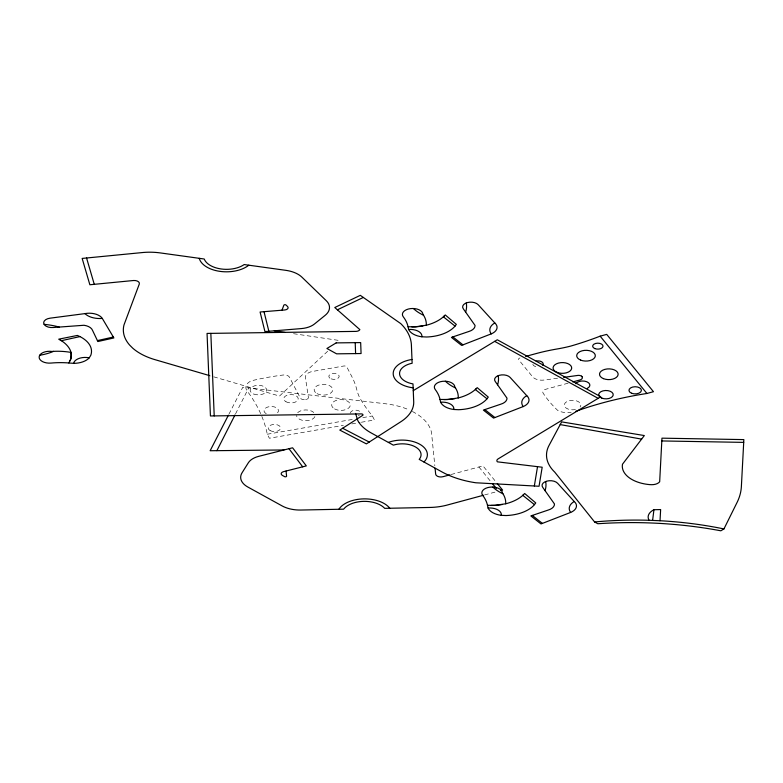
<?xml version="1.0" encoding="UTF-8"?>
<svg xmlns="http://www.w3.org/2000/svg" width="783" height="783" viewBox="0 0 783 783"><rect width="100%" height="100%" fill="white"/><g stroke="black" fill="none" stroke-linecap="round" stroke-linejoin="round"><path stroke-width="0.59" stroke-dasharray="3.92 2.94" d="M235.546 413.874L248.72 387.898M228.959 414.129L242.799 387.213L385.618 403.783A57.619 33.268 0 0 1 409.568 410.106M327.646 351.273L279.492 396.061L210.813 375.977M361.325 422.252L374.46 419.972L372.365 415.969A270.761 156.326 0 0 1 359.661 397.647A111.421 64.323 0 0 1 356.735 389.494A149.925 86.561 0 0 0 351.821 376.574L346.82 366.982A2.496 1.439 0 0 0 343.708 366.013L312.73 371.406A10.316 5.961 0 0 0 305.419 377.621L308.404 397.598A3.768 2.173 0 0 1 306.721 399.35L305.634 399.633A4.404 2.545 0 0 1 300.241 397.911L289.397 377.112A5.285 3.054 0 0 0 283.221 375.008L281.733 375.194A178.524 103.072 0 0 0 251.245 380.841A14.848 8.574 0 0 0 247.076 390.874A264.116 152.489 0 0 1 267.287 434.232L269.381 438.235L343.414 425.365M306.721 399.35L305.634 399.633M568.096 383.19L545.8 389.259A5.285 3.054 0 0 0 543.099 393.095L543.637 393.918A178.524 103.072 0 0 0 557.799 410.498A14.848 8.574 0 0 0 571.199 412.465M451.086 474.508L482.984 465.895L496.549 482.641M484.56 494.954L495.042 492.115M267.287 434.232L353.26 419.287M362.813 417.623L372.365 415.969M351.773 423.916L360.131 422.458M557.584 378.209L544.302 380.039A10.316 5.961 0 0 1 532.577 376.78L518.796 359.877A2.496 1.439 0 0 1 519.99 357.958M293.508 333.685L339.235 340.488M412.357 411.437L416.673 413.874A57.619 33.268 0 0 1 431.511 432.578L434.839 465.865M478.932 466.991L491.744 482.798M575.476 409.538A8.28 4.786 0 0 1 564.328 405.525A8.28 4.786 0 0 1 573.939 400.348A8.28 4.786 0 0 1 580.115 407.043M535.797 366.61A5.178 2.985 0 0 1 532.812 364.173M266.249 413.708A7.243 4.179 0 0 1 266.014 407.796A7.243 4.179 0 0 1 276.252 407.659A7.243 4.179 0 0 1 276.497 413.571M314.903 416.585A9.318 5.383 0 0 1 304.851 420.667A9.318 5.383 0 0 1 296.532 415.44M297.667 412.739A9.318 5.383 0 0 1 313.807 412.514M359.328 415.244A5.178 2.985 0 0 1 358.281 415.734M350.412 413.248A5.178 2.985 0 0 1 354.787 410.223A5.178 2.985 0 0 1 360.552 412.338M270.135 430.601A6.215 3.582 0 0 0 280.451 428.849A6.215 3.582 0 0 0 272.67 424.562A6.215 3.582 0 0 0 270.135 430.601M317.017 393.614A9.318 5.383 0 0 0 332.501 390.991A9.318 5.383 0 0 0 320.824 384.561A9.318 5.383 0 0 0 317.017 393.614M334.556 408.902A9.318 5.383 0 0 0 350.04 406.279A9.318 5.383 0 0 0 338.364 399.849A9.318 5.383 0 0 0 334.556 408.902M285.981 401.767A7.243 4.179 0 0 0 298.029 399.731A7.243 4.179 0 0 0 288.947 394.73A7.243 4.179 0 0 0 285.981 401.767M253.888 394.094A8.28 4.786 0 0 0 266.66 390.326A8.28 4.786 0 0 0 254.622 385.823A8.28 4.786 0 0 0 253.888 394.094M331.18 378.874A5.178 2.985 0 0 0 339.176 376.535A5.178 2.985 0 0 0 331.669 373.706A5.178 2.985 0 0 0 331.18 378.874"/><path stroke-width="1.17" d="M723.932 528.936A261.591 151.031 0 0 0 660.02 520.734L660.637 509.567L653.942 509.723A16.766 9.68 0 0 0 649.107 520.284A261.591 151.031 0 0 0 594.591 521.958L554.726 472.1A56.797 32.788 0 0 1 549.646 465.846L548.472 463.644A56.797 32.788 0 0 1 549.04 445.439L561.636 421.88L644.331 435.554L622.505 464.211A32.162 18.567 0 0 0 649.704 484.618L651.828 484.697A8.515 4.913 0 0 0 659.668 481.76L661.958 438.167L743.85 439.606L741.384 486.439A113.457 65.508 0 0 1 737.048 502.49L723.932 528.936L720.849 530.796A288.398 166.505 0 0 0 597.82 523.739L594.591 521.958M426.285 325.239L426.314 324.779A45.805 26.446 0 0 0 423.525 315.206L422.908 314.296A10.257 5.921 0 0 0 410.429 308.629A10.257 5.921 0 0 0 403.284 316.821A60.81 35.108 0 0 1 408.06 326.765L408.657 329.506A17.569 10.14 0 0 0 421.88 336.788L426.647 337.003A33.826 19.526 0 0 0 455.05 326.1L456.332 324.377L445.253 314.952L443.002 317.144A39.033 22.531 0 0 1 426.285 325.239L415.577 326.785L408.06 326.765M458.231 397.95L458.261 397.48A45.805 26.446 0 0 0 455.471 387.918L454.854 387.008A10.257 5.921 0 0 0 442.375 381.341A10.257 5.921 0 0 0 435.231 389.523A60.81 35.108 0 0 1 440.007 399.467L440.604 402.208A17.569 10.14 0 0 0 453.827 409.489L458.593 409.705A33.826 19.526 0 0 0 486.997 398.801L488.279 397.089L477.199 387.654L474.948 389.856A39.033 22.531 0 0 1 458.231 397.95L447.524 399.487L440.007 399.467M505.701 503.792L505.73 503.322A45.805 26.446 0 0 0 502.94 493.76L502.334 492.85A10.257 5.921 0 0 0 489.845 487.183A10.257 5.921 0 0 0 482.7 495.365A60.81 35.108 0 0 1 487.476 505.309L488.073 508.05A11.569 6.685 0 0 1 501.296 515.331L506.072 515.547A33.826 19.526 0 0 0 534.466 504.644L535.748 502.931L524.669 493.496L522.427 495.698A39.033 22.531 0 0 1 505.701 503.792L494.993 505.329L487.476 505.309M652.601 520.431L653.942 509.723M534.339 485.989L537.53 466.668M68.865 362.969L70.842 358.78L71.038 352.419A39.033 22.531 0 0 0 61.818 340.996L58.725 339.176L77.37 335.437L79.925 336.592A33.826 19.526 0 0 1 90.808 355.257L89.213 357.86A11.569 6.685 0 0 0 73.612 363.351L68.865 362.969A60.81 35.108 0 0 0 50.993 363.067A10.257 5.921 0 0 1 39.15 356.96A10.257 5.921 0 0 1 51.864 351.459L53.538 351.361A45.805 26.446 0 0 1 70.264 352.281L71.038 352.419M281.978 310.205L283.837 305.233A1.184 0.685 0 0 1 284.797 304.704A1.184 0.685 0 0 1 286.01 305.027L287.547 306.515A3.993 2.3 0 0 1 284.689 309.98L260.093 312.006L264.938 331.591L301.435 328.576A19.379 11.187 0 0 0 314.492 323.986L324.974 315.48A23.187 13.389 0 0 0 326.227 300.662L301.915 277.162A25.741 14.857 0 0 0 285.824 270.331L244.188 264.556A22.883 13.213 0 0 1 221.207 268.98A22.883 13.213 0 0 1 204.216 259.007L160.3 252.919A44.954 25.956 0 0 0 141.106 252.684L82.156 258.429L89.859 284.758L133.423 280.52A5.129 2.966 0 0 1 139.286 284.063L124.037 324.798A57.619 33.268 0 0 0 129.675 345.117L132.699 348.132A57.619 33.268 0 0 0 154.926 359.642L209.648 375.634M216.881 450.665L234.998 414.961M228.401 415.205L210.138 450.734L283.965 449.961M444.127 316.107L443.423 316.851L455.05 326.1M476.084 388.818L475.369 389.552L486.997 398.801M523.553 494.66L522.838 495.394L534.466 504.644M413.258 390.639L497.293 339.783L600.767 396.766L498.066 458.926A4.326 2.496 0 0 0 497.381 461.833L542.188 467.226L539.047 486.253L475.858 482.778A76.372 44.093 0 0 1 442.033 471.953L419.208 459.386A18.782 10.845 0 0 0 415.254 446.829A18.782 10.845 0 0 0 393.34 445.145L371.025 432.852A50.151 28.951 0 0 1 357.811 420.598L355.56 413.444M337.385 309.804L363.312 297.442M491.254 333.871L461.588 345.391L451.429 337.385L468.772 331.512A11.451 6.607 0 0 0 475.056 325.444L463.34 308.845A8.241 4.757 0 0 1 467.265 302.62A8.241 4.757 0 0 1 478.159 304.685L494.807 322.948A13.879 8.016 0 0 1 491.254 333.871A17.02 9.827 0 0 1 494.807 322.948M523.201 406.573L493.535 418.093L483.375 410.086L500.719 404.214A11.451 6.607 0 0 0 507.002 398.156L495.287 381.546A8.241 4.757 0 0 1 499.211 375.331A8.241 4.757 0 0 1 510.105 377.396L526.753 395.66A17.02 9.827 0 0 0 523.201 406.573A13.879 8.016 0 0 0 526.753 395.66M570.67 512.415L541.004 523.935L530.845 515.928L548.198 510.056A11.451 6.607 0 0 0 554.481 503.988L542.756 487.388A8.241 4.757 0 0 1 546.681 481.173A8.241 4.757 0 0 1 557.574 483.238L574.223 501.502A17.02 9.827 0 0 0 570.67 512.415A13.879 8.016 0 0 0 574.223 501.502M525.599 356.431L535.689 353.691A149.925 86.561 0 0 1 557.095 348.983A111.421 64.323 0 0 0 570.631 346.115A270.761 156.326 0 0 0 600.15 336.161L606.708 334.38L653.462 391.696L646.905 393.477A264.116 152.489 0 0 0 575.603 411.398M572.794 381.918L579.841 380A4.404 2.545 0 0 0 581.994 376.672L581.593 376.271L581.994 376.672M449.931 474.821L442.972 476.7A5.129 2.966 0 0 1 435.671 474.195L435.074 468.244M483.395 495.267L448.444 504.712A44.954 25.956 0 0 1 429.838 507.453L384.707 508.353A22.883 13.213 0 0 0 363.713 501.365A22.883 13.213 0 0 0 343.62 509.175L300.819 510.036A25.741 14.857 0 0 1 282.154 505.935L247.849 487.036A23.187 13.389 0 0 1 242.192 472.57L248.358 462.753A19.379 11.187 0 0 1 258.811 456.313L292.597 447.788L306.319 465.905L283.563 471.65A3.993 2.3 0 0 0 282.409 475.428L284.581 476.622A1.184 0.685 0 0 0 285.893 476.749A1.184 0.685 0 0 0 286.578 476.093L286.069 471.023M500.562 490.628L502.588 490.08L497.303 483.571M97.415 340.605L113.339 337.033M79.925 336.592L61.436 340.683L60.379 340.096M563.613 377.386L578.099 375.39A3.768 2.173 0 0 1 581.338 376.094L581.338 376.094M84.946 313.611L50.073 318.172A8.241 4.757 0 0 0 43.809 323.712A8.241 4.757 0 0 0 53.195 327.509L84.006 325.268A11.451 6.607 0 0 1 92.521 330.338L97.865 341.535L113.878 337.943L102.289 318.417A17.02 9.827 0 0 1 84.946 313.611A13.879 8.016 0 0 1 102.289 318.417M661.811 440.946L743.703 442.385M649.107 520.284L660.02 520.734M274.256 330.817L285.09 332.432M560.188 424.592L641.62 439.116M342.641 428.252L369.233 442.052M494.68 341.359L598.153 398.341M452.877 336.896L462.968 344.853M484.824 409.597L494.915 417.554M532.293 515.439L542.394 523.396M600.15 336.161L646.905 393.477M492.507 483.728L496.275 488.386M288.966 448.698L302.698 466.825M86.57 257.999L94.273 284.337M264.018 311.683L268.863 331.268M70.999 352.409L71.322 354.454A36.958 21.337 0 0 1 70.049 360.904M210.842 333.372L214.219 415.91M355.208 342.66L355.609 353.603M422.957 325.943A36.958 21.337 0 0 1 411.819 326.893M408.657 329.506A11.569 6.685 0 0 1 421.88 336.788M423.525 315.206A41.656 24.048 0 0 1 413.434 308.512M466.267 302.952A54.36 31.389 0 0 1 465.64 312.094M455.471 387.918A41.656 24.048 0 0 1 445.39 381.213M498.213 375.664A54.36 31.389 0 0 1 497.587 384.805M338.863 509.273A27.522 15.895 0 0 1 363.743 498.879A27.522 15.895 0 0 1 389.807 508.255M454.903 398.645A36.958 21.337 0 0 1 443.765 399.594M440.604 402.208A11.569 6.685 0 0 1 453.827 409.489M44.102 324.348A54.36 31.389 0 0 1 59.234 327.069M53.538 351.361A41.656 24.048 0 0 1 39.718 355.247M89.213 357.86A17.569 10.14 0 0 1 73.612 363.351M545.682 481.506A54.36 31.389 0 0 1 545.056 490.647M575.818 383.729A7.243 4.179 0 0 1 586.79 381.752A7.243 4.179 0 0 1 587.26 388.388M536.169 361.09A5.178 2.985 0 0 1 541.758 361.863A5.178 2.985 0 0 1 542.668 365.142M413.14 387.839A25.281 14.593 0 0 1 393.203 373.922A25.281 14.593 0 0 1 411.985 359.466M502.94 493.76A41.656 24.048 0 0 1 492.859 487.055M502.383 504.487A36.958 21.337 0 0 1 491.235 505.436M501.296 515.331A17.569 10.14 0 0 1 488.073 508.05M248.808 265.192A27.522 15.895 0 0 1 220.023 271.378A27.522 15.895 0 0 1 199.244 258.321M388.388 442.415A25.281 14.593 0 0 1 419.541 444.118A25.281 14.593 0 0 1 423.965 462.009M362.539 415.47L339.793 430.082L366.385 443.883L400.867 421.724A50.151 28.951 0 0 0 413.708 401.689L412.984 383.895A18.782 10.845 0 0 1 399.555 373.755A18.782 10.845 0 0 1 412.142 363.253L411.398 345.058A76.372 44.093 0 0 0 400.72 323.594L360.307 295.338L334.781 307.513L359.857 329.614A4.326 2.496 0 0 1 355.815 331.395L207.055 333.421L210.431 415.959L361.286 413.904A1.635 0.94 0 0 1 362.813 414.452A1.635 0.94 0 0 1 362.539 415.47M336.161 342.895L326.912 348.494L336.612 353.838L361.071 353.534L360.669 342.592L336.161 342.895M603.448 378.639A9.318 5.383 0 0 0 618.1 374.734A9.318 5.383 0 0 0 604.907 369.361A9.318 5.383 0 0 0 603.448 378.639M557.016 372.356A9.318 5.383 0 0 0 571.659 368.45A9.318 5.383 0 0 0 558.475 363.077A9.318 5.383 0 0 0 557.016 372.356M631.607 393.252A6.215 3.582 0 0 0 641.375 390.648A6.215 3.582 0 0 0 632.586 387.066A6.215 3.582 0 0 0 631.607 393.252M594.865 348.601A5.178 2.985 0 0 0 602.998 346.429A5.178 2.985 0 0 0 595.667 343.443A5.178 2.985 0 0 0 594.865 348.601M601.804 398.097A7.243 4.179 0 0 0 613.197 395.063A7.243 4.179 0 0 0 602.939 390.883A7.243 4.179 0 0 0 601.804 398.097M580.634 360.092A9.318 5.383 0 0 0 595.286 356.187A9.318 5.383 0 0 0 582.092 350.813A9.318 5.383 0 0 0 580.634 360.092"/></g></svg>
